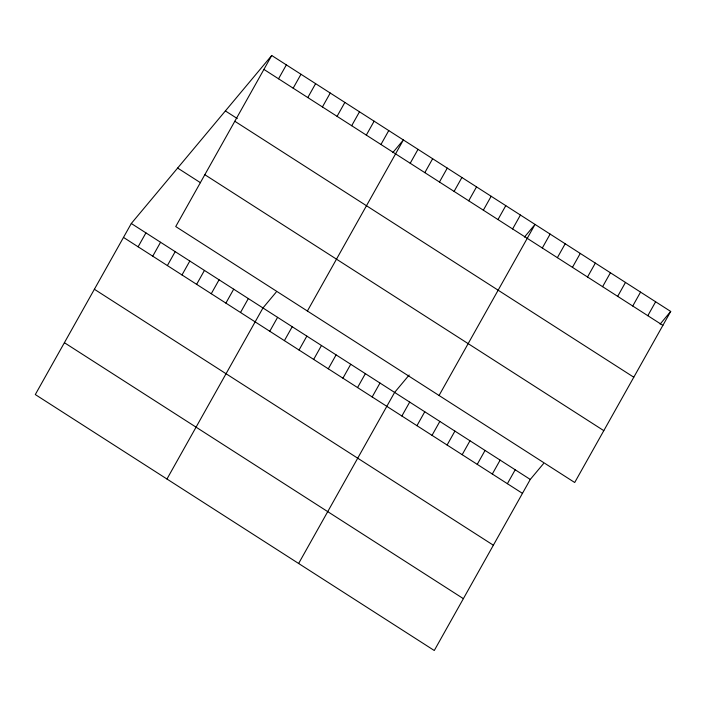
<?xml version="1.0" encoding="UTF-8"?>
<svg xmlns="http://www.w3.org/2000/svg" width="706" height="706" viewBox="0 0 706 706"><rect width="100%" height="100%" fill="white"/><g stroke="black" fill="none" stroke-linecap="round" stroke-linejoin="round"><path stroke-width="1.06" d="M271.722 55.492L175.732 226.555L574.702 482.507L670.7 311.443L271.722 55.492L131.298 223.493L35.3 394.557L434.278 650.508L530.268 479.445L543.514 463.604M138.111 246.8L145.921 232.883M152.743 256.181L160.553 242.264M167.375 265.571L175.185 251.654M278.543 78.798L286.354 64.881M181.998 274.952L189.808 261.035M293.166 88.179L300.985 74.262M196.63 284.341L204.44 270.416M307.798 97.569L315.608 83.652M211.262 293.722L219.072 279.805M322.43 106.95L330.24 93.033M225.885 303.103L233.695 289.186M337.062 116.34L344.872 102.414M240.517 312.493L248.327 298.576M351.685 125.721L359.495 111.804M166.96 479.021L262.959 307.957L276.196 292.116M366.317 135.102L374.127 121.185M269.771 331.264L277.59 317.347M380.949 144.492L388.759 130.575M284.403 340.645L292.213 326.728M307.392 311.019L403.382 139.956L392.792 152.628M299.035 350.035L306.845 336.118M410.204 163.262L418.014 149.345M313.667 359.416L321.477 345.499M424.835 172.643L432.646 158.726M328.29 368.806L336.1 354.88M439.459 182.033L447.269 168.116M342.922 378.187L350.732 364.27M454.09 191.414L461.9 177.497M357.554 387.568L365.364 373.65M468.722 200.804L476.532 186.878M372.177 396.957L379.987 383.04M483.345 210.185L491.164 196.268M298.629 563.485L394.619 392.421L409.18 375.001M497.977 219.566L505.787 205.649M401.882 416.01L409.692 402.093M512.609 228.956L520.419 215.039M416.955 425.683L424.765 411.766M439.053 395.484L535.051 224.42L524.452 237.092M432.028 435.346L439.838 421.429M542.314 248.009L550.124 234.092M447.101 445.018L454.911 431.101M557.378 257.681L565.188 243.764M462.174 454.69L469.984 440.773M572.451 267.345L580.261 253.428M477.247 464.354L485.057 450.437M587.524 277.017L595.334 263.1M492.32 474.026L500.13 460.109M602.597 286.689L610.408 272.772M507.385 483.698L515.203 469.781M617.671 296.352L625.481 282.435M632.744 306.025L640.554 292.107M647.817 315.697L655.627 301.78M660.11 324.116L670.7 311.443M263.912 69.409L662.89 325.36M225.382 110.93L237.269 118.555M234.816 121.264L633.785 377.216M204.828 174.7L603.807 430.651M177.638 168.054L200.495 182.722M131.298 223.493L530.268 479.445M123.479 237.41L522.458 493.362M94.383 289.266L493.362 545.217M64.405 342.701L463.374 598.653"/></g></svg>
